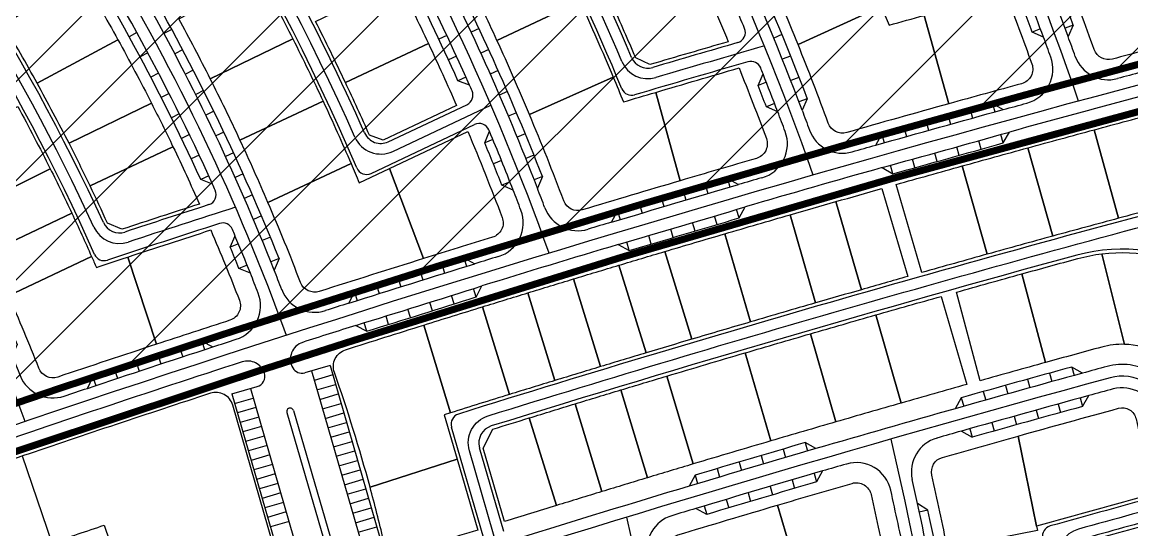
# Paper-space layout 'Layout1' of a CAD drawing. Extents: x 51 to 892, y -832 to -238.
# Drawn here: x 806.07 to 831.25, y -302.07 to -290.56 of the extents above; entities that cross this region are included whole.
import ezdxf

# ---------------------------------------------------------------- set-up
doc = ezdxf.new("R2010")
doc.units = 0
doc.header["$LTSCALE"] = 10
doc.header["$MEASUREMENT"] = 0
doc.linetypes.add('X-Base 100915$0$PHANTOMX2', pattern=[5, 2.5, -0.5, 0.5, -0.5, 0.5, -0.5])
for name, color, linetype in [('L-ANNO-KPLN', 254, 'Continuous'), ('L-ANNO-KPLN-HTCH', 135, 'Continuous'), ('L-ANNO-KPLN-SHET', 139, 'X-Base 100915$0$PHANTOMX2')]:
    doc.layers.add(name, color=color, linetype=linetype)

# ---------------------------------------------------------------- blocks, each defined once
blk = doc.blocks.new('masterplan')
at = {"layer": 'L-ANNO-KPLN'}
for p, q in [((408001.793, 2905903.27), (408001.617, 2905903.175)), ((408008.767, 2905903.288), (408008.586, 2905903.203)), ((408021.505, 2905903.28), (408021.318, 2905903.21)), ((408022.251, 2905903.365), (408022.063, 2905903.295)), ((408022.251, 2905903.365), (408022.132, 2905903.108)), ((408001.004, 2905903.197), (408000.828, 2905903.101)), ((408008.036, 2905903.132), (408007.855, 2905903.047)), ((408015.638, 2905903.15), (408015.453, 2905903.074)), ((408001.252, 2905902.74), (408001.075, 2905902.646)), ((408002.039, 2905902.809), (408001.862, 2905902.716)), ((408008.986, 2905902.814), (408008.804, 2905902.731)), ((408008.256, 2905902.661), (408008.074, 2905902.577)), ((408015.834, 2905902.666), (408015.648, 2905902.592)), ((408001.495, 2905902.28), (408001.317, 2905902.188)), ((408002.28, 2905902.346), (408002.103, 2905902.255)), ((408009.2, 2905902.338), (408009.018, 2905902.257)), ((408015.1, 2905901.999), (408015.212, 2905902.258)), ((408008.471, 2905902.187), (408008.288, 2905902.105)), ((408015.286, 2905902.072), (408015.1, 2905901.999)), ((408016.025, 2905902.181), (408015.839, 2905902.108)), ((408001.733, 2905901.818), (408001.555, 2905901.728)), ((408002.517, 2905901.881), (408002.338, 2905901.791)), ((408009.41, 2905901.861), (408009.227, 2905901.781)), ((408006.707, 2905900.721), (408008.492, 2905901.562)), ((408006.81, 2905900.504), (408009.037, 2905901.554)), ((408015.474, 2905901.588), (408015.287, 2905901.516)), ((408015.545, 2905901.401), (408015.287, 2905901.516)), ((408016.213, 2905901.694), (408016.026, 2905901.623)), ((408020.415, 2905901.59), (408020.468, 2905901.398)), ((408001.966, 2905901.353), (408001.787, 2905901.265)), ((408002.748, 2905901.413), (408002.568, 2905901.325)), ((408009.616, 2905901.381), (408009.431, 2905901.303)), ((408019.412, 2905901.313), (408019.465, 2905901.12)), ((408019.913, 2905901.452), (408019.967, 2905901.259)), ((408006.316, 2905900.005), (408008.667, 2905901.114)), ((408018.41, 2905901.033), (408018.464, 2905900.84)), ((408018.911, 2905901.173), (408018.965, 2905900.981)), ((408002.194, 2905900.886), (408002.014, 2905900.799)), ((408002.974, 2905900.942), (408002.794, 2905900.857)), ((408008.895, 2905900.699), (408009.003, 2905900.96)), ((408009.08, 2905900.776), (408008.895, 2905900.699)), ((408009.817, 2905900.899), (408009.632, 2905900.823)), ((408017.909, 2905900.892), (408017.963, 2905900.699)), ((408020.162, 2905900.554), (408020.108, 2905900.746)), ((408020.663, 2905900.695), (408020.608, 2905900.887)), ((408020.663, 2905900.695), (408020.801, 2905900.942)), ((408003.196, 2905900.47), (408003.015, 2905900.386)), ((408019.16, 2905900.274), (408019.106, 2905900.466)), ((408019.661, 2905900.413), (408019.607, 2905900.606)), ((408002.418, 2905900.417), (408002.237, 2905900.332)), ((408009.277, 2905900.294), (408009.092, 2905900.22)), ((408010.013, 2905900.416), (408009.827, 2905900.341)), ((408018.658, 2905900.135), (408018.605, 2905900.327)), ((408003.413, 2905899.995), (408003.231, 2905899.913)), ((408017.911, 2905900.136), (408018.157, 2905899.996)), ((408018.157, 2905899.996), (408018.104, 2905900.189)), ((408002.636, 2905899.945), (408002.454, 2905899.862)), ((408009.47, 2905899.811), (408009.284, 2905899.738)), ((408009.543, 2905899.625), (408009.284, 2905899.738)), ((408010.205, 2905899.93), (408010.019, 2905899.858)), ((408010.205, 2905899.93), (408010.091, 2905899.671)), ((408013.905, 2905899.739), (408013.961, 2905899.547)), ((408014.404, 2905899.885), (408014.652, 2905899.749)), ((408014.404, 2905899.885), (408014.46, 2905899.693)), ((408003.624, 2905899.517), (408003.441, 2905899.437)), ((408013.405, 2905899.592), (408013.462, 2905899.4)), ((408012.408, 2905899.297), (408012.465, 2905899.105)), ((408012.907, 2905899.445), (408012.963, 2905899.253)), ((408014.668, 2905898.994), (408014.803, 2905899.243)), ((408003.831, 2905899.038), (408003.647, 2905898.96)), ((408011.775, 2905898.899), (408011.909, 2905899.148)), ((408011.909, 2905899.148), (408011.967, 2905898.956)), ((408014.17, 2905898.846), (408014.113, 2905899.037)), ((408014.668, 2905898.994), (408014.611, 2905899.186)), ((408013.172, 2905898.55), (408013.116, 2905898.742)), ((408013.671, 2905898.697), (408013.614, 2905898.889)), ((408004.033, 2905898.556), (408003.848, 2905898.48)), ((408012.174, 2905898.257), (408012.118, 2905898.449)), ((408012.673, 2905898.403), (408012.617, 2905898.595)), ((408003.307, 2905898.407), (408003.122, 2905898.33)), ((408011.926, 2905898.393), (408012.174, 2905898.257)), ((408004.229, 2905898.073), (408004.044, 2905897.998)), ((408004.229, 2905898.073), (408004.118, 2905897.813)), ((408008.424, 2905898.088), (408008.674, 2905897.956)), ((408008.424, 2905898.088), (408008.483, 2905897.897)), ((408003.504, 2905897.926), (408003.319, 2905897.851)), ((408007.431, 2905897.779), (408007.49, 2905897.588)), ((408007.927, 2905897.934), (408007.987, 2905897.743)), ((408006.438, 2905897.468), (408006.498, 2905897.277)), ((408006.934, 2905897.624), (408006.994, 2905897.433)), ((408008.702, 2905897.201), (408008.832, 2905897.452)), ((408005.811, 2905897.061), (408005.941, 2905897.312)), ((408005.941, 2905897.312), (408006.002, 2905897.121)), ((408008.205, 2905897.045), (408008.145, 2905897.235)), ((408008.702, 2905897.201), (408008.641, 2905897.392)), ((408007.709, 2905896.889), (408007.649, 2905897.08)), ((408006.716, 2905896.579), (408006.656, 2905896.77)), ((408007.213, 2905896.733), (408007.153, 2905896.924)), ((408005.969, 2905896.557), (408006.219, 2905896.425)), ((408006.219, 2905896.425), (408006.16, 2905896.616)), ((408002.476, 2905896.198), (408002.538, 2905896.008)), ((408001.981, 2905896.037), (408002.044, 2905895.847)), ((408000.993, 2905895.711), (408001.056, 2905895.521)), ((408001.487, 2905895.874), (408001.55, 2905895.684)), ((408000.499, 2905895.548), (408000.562, 2905895.358)), ((408005.387, 2905895.648), (408004.815, 2905895.482)), ((408004.964, 2905895.526), (408006.212, 2905891.223)), ((408005.449, 2905895.433), (408005.026, 2905895.311)), ((408005.387, 2905895.648), (408006.635, 2905891.346)), ((408021.714, 2905895.476), (408021.767, 2905895.283)), ((408022.216, 2905895.614), (408022.268, 2905895.421)), ((408000.005, 2905895.383), (408000.069, 2905895.194)), ((408005.089, 2905895.095), (408005.511, 2905895.218)), ((408020.71, 2905895.197), (408020.765, 2905895.005)), ((408021.212, 2905895.337), (408021.265, 2905895.144)), ((408003.158, 2905895.002), (408003.735, 2905895.169)), ((408003.158, 2905895.002), (408004.407, 2905890.699)), ((408003.581, 2905895.124), (408004.829, 2905890.822)), ((408005.151, 2905894.88), (408005.574, 2905895.003)), ((408020.208, 2905895.057), (408020.264, 2905894.864)), ((408022.462, 2905894.719), (408022.602, 2905894.965)), ((408003.221, 2905894.787), (408003.643, 2905894.909)), ((408003.706, 2905894.694), (408003.283, 2905894.572)), ((408005.214, 2905894.665), (408005.636, 2905894.788)), ((408019.707, 2905894.916), (408019.764, 2905894.724)), ((408021.908, 2905894.774), (408021.961, 2905894.581)), ((408022.409, 2905894.912), (408022.462, 2905894.719)), ((408003.768, 2905894.479), (408003.346, 2905894.356)), ((408004.405, 2905894.581), (408005.234, 2905891.722)), ((408004.559, 2905894.625), (408005.388, 2905891.767)), ((408005.276, 2905894.45), (408005.699, 2905894.573)), ((408020.906, 2905894.496), (408020.96, 2905894.303)), ((408021.407, 2905894.635), (408021.46, 2905894.443)), ((408003.831, 2905894.264), (408003.408, 2905894.141)), ((408005.338, 2905894.235), (408005.761, 2905894.358)), ((408008.874, 2905891.729), (408008.143, 2905894.252)), ((408019.904, 2905894.215), (408019.959, 2905894.022)), ((408020.405, 2905894.356), (408020.459, 2905894.163)), ((408003.893, 2905894.049), (408003.471, 2905893.926)), ((408005.401, 2905894.02), (408005.823, 2905894.142)), ((408005.463, 2905893.805), (408005.886, 2905893.927)), ((408019.712, 2905894.161), (408019.959, 2905894.022)), ((408003.956, 2905893.834), (408003.533, 2905893.711)), ((408005.526, 2905893.59), (408005.948, 2905893.712)), ((408009.33, 2905891.882), (408008.778, 2905893.783)), ((408015.666, 2905893.753), (408015.72, 2905893.56)), ((408016.166, 2905893.899), (408016.219, 2905893.707)), ((408004.018, 2905893.619), (408003.595, 2905893.496)), ((408005.588, 2905893.374), (408006.011, 2905893.497)), ((408014.666, 2905893.458), (408014.723, 2905893.266)), ((408015.166, 2905893.606), (408015.222, 2905893.414)), ((408004.08, 2905893.403), (408003.658, 2905893.281)), ((408004.143, 2905893.188), (408003.72, 2905893.066)), ((408005.651, 2905893.159), (408006.073, 2905893.282)), ((408013.668, 2905893.161), (408013.727, 2905892.969)), ((408014.167, 2905893.31), (408014.225, 2905893.118)), ((408016.37, 2905893.2), (408016.426, 2905893.008)), ((408004.205, 2905892.973), (408003.783, 2905892.851)), ((408005.713, 2905892.944), (408006.136, 2905893.067)), ((408015.871, 2905893.054), (408015.927, 2905892.862)), ((408004.268, 2905892.758), (408003.845, 2905892.635)), ((408005.775, 2905892.729), (408006.198, 2905892.852)), ((408014.873, 2905892.76), (408014.93, 2905892.568)), ((408015.372, 2905892.907), (408015.428, 2905892.716)), ((408004.33, 2905892.543), (408003.907, 2905892.42)), ((408005.838, 2905892.514), (408006.26, 2905892.637)), ((408005.9, 2905892.299), (408006.323, 2905892.421)), ((408013.876, 2905892.463), (408013.934, 2905892.272)), ((408014.375, 2905892.612), (408014.432, 2905892.42)), ((408018.953, 2905892.365), (408018.715, 2905892.518)), ((408004.392, 2905892.328), (408003.97, 2905892.205)), ((408005.963, 2905892.084), (408006.385, 2905892.206)), ((408018.953, 2905892.365), (408018.757, 2905892.323)), ((408004.455, 2905892.113), (408004.032, 2905891.99)), ((408006.025, 2905891.869), (408006.448, 2905891.991))]:
    blk.add_line(p, q, dxfattribs=at)
for points in [[(408021.305, 2905918.451, -0.056149), (408028.384, 2905903.347, 0.056149), (408021.305, 2905918.451, 0.146603), (408016.511, 2905922.735, 0.021168), (408014.149, 2905923.722, 0.092863), (408011.884, 2905924.106)], [(408005.645, 2905919.371, -0.001483), (408005.881, 2905919.087), (408006.162, 2905919.059, -0.045948), (408012.577, 2905909.562), (408012.498, 2905909.29, -0.001791), (408012.71, 2905908.897), (408012.981, 2905908.815, -0.031316), (408016.213, 2905901.694), (408016.097, 2905901.436, -0.001926), (408016.264, 2905900.986, 0.392261), (408017.234, 2905900.493, -0.000349), (408017.771, 2905900.645), (408017.909, 2905900.892, -0.001624), (408020.415, 2905901.59), (408020.661, 2905901.451, -0.000349), (408021.199, 2905901.598, 0.438102), (408021.74, 2905902.642, 0.001765), (408021.575, 2905903.093), (408021.318, 2905903.21, 0.001912), (408021.135, 2905903.695), (408021.25, 2905903.954, 0.000524), (408021.198, 2905904.086)], [(408008.609, 2905901.876, 0.000632), (408008.552, 2905902.005), (408008.288, 2905902.105, 0.025762), (408005.694, 2905907.177), (408005.766, 2905907.45, 0.003563), (408005.363, 2905908.131), (408005.088, 2905908.198, 0.049211), (407998.565, 2905916.884), (407998.576, 2905917.167, 0.002161), (407998.249, 2905917.518, 0.410187), (407997.126, 2905917.56)], [(408002.782, 2905899.622, 0.000783), (408002.719, 2905899.763), (408002.454, 2905899.862, 0.03695), (407998.968, 2905906.212), (407999.027, 2905906.488, 0.002545), (407998.749, 2905906.906), (407998.472, 2905906.96, 0.03695), (407993.984, 2905912.646), (407993.996, 2905912.929, 0.002435), (407993.669, 2905913.28, 0.417271), (407992.532, 2905913.307, 0.001237), (407992.127, 2905912.915), (407992.123, 2905912.633, 0.003544), (407990.976, 2905911.498, -0.000364), (407990.281, 2905910.801), (407989.998, 2905910.801, -0.000208), (407989.599, 2905910.403, 0.405158), (407989.581, 2905909.289, -0.002754), (407989.907, 2905908.937), (407990.19, 2905908.924, -0.002984), (407990.539, 2905908.536), (407990.522, 2905908.253, -0.000335), (407990.56, 2905908.209)], [(408016.097, 2905901.436, 0.032924), (408012.71, 2905908.897)], [(407991.182, 2905907.484, -0.001242), (407991.321, 2905907.318), (407991.603, 2905907.291, -0.023875), (407994.1, 2905903.942), (407994.046, 2905903.664, -0.003672), (407994.397, 2905903.13), (407994.674, 2905903.069, -0.044788), (407998.285, 2905896.127), (407998.176, 2905895.866, -0.002754), (407998.354, 2905895.42, 0.399413), (407999.353, 2905894.954, -0.000347), (407999.879, 2905895.13), (408000.005, 2905895.383, -0.001624), (408002.476, 2905896.198), (408002.728, 2905896.07, -0.000347), (408003.256, 2905896.242, 0.430805), (408003.755, 2905897.292, 0.002445), (408003.579, 2905897.74), (408003.319, 2905897.851, 0.002638), (408003.122, 2905898.33), (408003.23, 2905898.592, 0.000781), (408003.17, 2905898.733)], [(408004.118, 2905897.813, 0.035953), (408001.014, 2905904.258)], [(408017.771, 2905900.645, -0.001874), (408020.661, 2905901.451)], [(408017.911, 2905900.136, 0.001874), (408020.801, 2905900.942, 0.001874)], [(408011.775, 2905898.899, -0.001874), (408014.652, 2905899.749, -0.001874)], [(408009.242, 2905891.322), (408008.548, 2905893.716, -0.408673), (408008.973, 2905894.506, -0.011019), (408025.786, 2905899.324, -0.417396), (408026.57, 2905898.861, -0.02032), (408028.922, 2905887.58, -0.463288), (408028.449, 2905887.021), (408025.852, 2905887.02)], [(408011.926, 2905898.393, 0.001874), (408014.803, 2905899.243, 0.001874)], [(408027.187, 2905895.225, 0.427752), (408022.33, 2905898.15, 0.236079)], [(408005.811, 2905897.061, -0.001874), (408008.674, 2905897.956)], [(408005.969, 2905896.557, 0.001874), (408008.832, 2905897.452)], [(407999.879, 2905895.13, -0.001874), (408002.728, 2905896.07)], [(408026.046, 2905887.46, 0.000794), (408025.972, 2905887.896), (408026.135, 2905888.127, 0.010314), (408025.035, 2905893.762), (408024.797, 2905893.915, 0.001359), (408024.634, 2905894.653, 0.427754), (408023.018, 2905895.626, 0.000365), (408022.461, 2905895.474), (408022.216, 2905895.614, 0.001652), (408019.707, 2905894.916), (408019.571, 2905894.669, 0.00208), (408016.411, 2905893.763), (408016.166, 2905893.899, 0.001652), (408013.668, 2905893.161), (408013.535, 2905892.912, 0.002588), (408009.631, 2905891.72)], [(408016.411, 2905893.763, 0.001908), (408013.535, 2905892.912, 0.001906)], [(408018.434, 2905891.306, 0.002925), (408018.109, 2905892.819, 0.433307), (408017.105, 2905893.414, 0.000359), (408016.562, 2905893.256), (408016.426, 2905893.008, 0.001652), (408013.934, 2905892.272), (408013.685, 2905892.406, 0.000359), (408013.143, 2905892.243, 0.39169), (408012.593, 2905891.306, -0.001758), (408012.78, 2905890.437), (408013.017, 2905890.282, -0.024266), (408014.951, 2905878.144, -0.015339), (408015.05, 2905876.892), (408014.859, 2905876.683, -0.036328), (408014.758, 2905873.744)], [(408020.048, 2905885.484, 0.008211), (408019.282, 2905889.776, 0.005273), (408018.715, 2905892.518)], [(408024.807, 2905892.605, 0.001618), (408022.368, 2905891.938, 0.393682), (408021.911, 2905891.194, -0.022548), (408023.794, 2905879.117, -0.038395), (408023.942, 2905874.617, 0.369496), (408024.455, 2905873.961), (408026.997, 2905873.448)]]:
    blk.add_lwpolyline(points, format="xyb", dxfattribs=at)
for points in [[(408017.901, 2905903.787), (408016.006, 2905902.924, 0.007601), (408015.268, 2905904.679), (408017.173, 2905905.513, -0.007251)], [(408011.056, 2905903.904), (408009.174, 2905903.02, 0.006844), (408008.511, 2905904.414), (408010.394, 2905905.299, -0.006599)], [(408024.126, 2905905.01), (408024.914, 2905905.219), (408025.441, 2905903.207), (408023.874, 2905902.791, 0.000475), (408023.138, 2905902.595, -0.389928), (408022.725, 2905902.811, 0.006456), (408022.102, 2905904.476), (408024.044, 2905905.222, -0.000845)], [(408014.423, 2905902.99, 0.001148), (408012.645, 2905902.471), (408012.321, 2905902.624, 0.005516), (408011.798, 2905903.818), (408013.701, 2905904.66, -0.007428)], [(408000.572, 2905903.036), (407998.74, 2905902.05, 0.008271), (407997.973, 2905903.39), (407999.764, 2905904.446, -0.008352)], [(408004.541, 2905903.054), (408002.668, 2905902.149, 0.007651), (408001.955, 2905903.509), (408003.8, 2905904.47, -0.007666)], [(408007.619, 2905902.948), (408005.736, 2905902.064, 0.007302), (408005.058, 2905903.45), (408006.93, 2905904.359, -0.007155)], [(408021.311, 2905902.487, -0.438102), (408021.079, 2905902.038, 0.001077), (408019.426, 2905901.583), (408018.87, 2905903.587, -0.00119), (408020.706, 2905904.092, -0.006364)], [(408011.81, 2905902.189), (408009.912, 2905901.336, 0.008149), (408009.174, 2905903.02), (408011.056, 2905903.904, -0.008012)], [(408018.07, 2905903.364, -0.000532), (408018.87, 2905903.587), (408019.426, 2905901.583, 0.001507), (408017.109, 2905900.931, -0.392261), (408016.692, 2905901.143, 0.007612), (408016.006, 2905902.924), (408017.901, 2905903.787, -0.001807)], [(408001.336, 2905901.593), (407999.463, 2905900.687, 0.008272), (407998.74, 2905902.05), (408000.572, 2905903.036, -0.008377)], [(408005.228, 2905901.642), (408003.343, 2905900.761, 0.007701), (408002.668, 2905902.149), (408004.541, 2905903.054, -0.007524)], [(408008.258, 2905901.541), (408006.593, 2905900.755), (408006.28, 2905900.873, 0.006185), (408005.736, 2905902.064), (408007.619, 2905902.948, -0.007041)], [(408015.286, 2905900.793, -0.435688), (408015.06, 2905900.343, 0.001125), (408013.333, 2905899.838), (408012.775, 2905901.842, -0.001234), (408014.667, 2905902.395, -0.007019)], [(408012.044, 2905901.625, -0.000501), (408012.775, 2905901.842), (408013.333, 2905899.838, 0.001449), (408011.11, 2905899.175, -0.394614), (408010.689, 2905899.383, 0.009298), (408009.912, 2905901.336), (408011.81, 2905902.189, -0.002629)], [(407999.038, 2905900.108), (407997.174, 2905899.185, 0.008747), (407996.463, 2905900.547), (407998.3, 2905901.522, -0.008687)], [(408001.822, 2905900.609), (407999.942, 2905899.719, 0.005807), (407999.463, 2905900.687), (408001.336, 2905901.593, -0.005658)], [(408005.864, 2905900.225), (408003.978, 2905899.345, 0.007729), (408003.343, 2905900.761), (408005.228, 2905901.642, -0.00744)], [(408024.769, 2905899.387, 0.000977), (408023.278, 2905898.987), (408022.722, 2905900.992, -0.000994), (408024.239, 2905901.398)], [(408023.278, 2905898.987, 0.000977), (408021.788, 2905898.583), (408021.219, 2905900.583, -0.001002), (408022.722, 2905900.992)], [(408009.292, 2905899.006, -0.433258), (408009.072, 2905898.555, 0.001031), (408007.508, 2905898.072), (408006.732, 2905900.113), (408008.511, 2905900.952, -0.009532)], [(408002.422, 2905899.31, 0.001148), (408000.662, 2905898.736), (408000.335, 2905898.879, 0.004979), (407999.942, 2905899.719), (408001.822, 2905900.609, -0.007365)], [(408021.788, 2905898.583, 0.000984), (408020.299, 2905898.172), (408019.729, 2905900.172, -0.001002), (408021.219, 2905900.583)], [(408006.049, 2905899.791), (408006.732, 2905900.113), (408007.508, 2905898.072, 0.001553), (408005.143, 2905897.327, -0.396994), (408004.717, 2905897.531, 0.009744), (408003.978, 2905899.345), (408005.864, 2905900.225, -0.002317)], [(407999.526, 2905899.104), (407997.646, 2905898.214, 0.006156), (407997.174, 2905899.185), (407999.038, 2905900.108, -0.006087)], [(408020.299, 2905898.172, 0.00099), (408018.813, 2905897.755), (408018.234, 2905899.753, -0.001006), (408019.729, 2905900.172)], [(408018.495, 2905897.666, 0.000701), (408017.443, 2905897.366), (408016.865, 2905899.364, -0.000724), (408017.903, 2905899.66)], [(408017.443, 2905897.366, 0.000705), (408016.405, 2905897.068), (408015.827, 2905899.066, -0.000725), (408016.865, 2905899.364)], [(407999.974, 2905898.121), (407998.093, 2905897.231, 0.006156), (407997.646, 2905898.214), (407999.526, 2905899.104, -0.005893)], [(408016.405, 2905897.068, 0.000995), (408014.923, 2905896.636), (408014.343, 2905898.634, -0.000996), (408015.827, 2905899.066)], [(408003.33, 2905897.127, -0.430805), (408003.115, 2905896.675, 0.001101), (408001.445, 2905896.13), (408000.801, 2905898.108, -0.001238), (408002.679, 2905898.721, -0.008825)], [(408014.923, 2905896.636, 0.000897), (408013.592, 2905896.243), (408012.981, 2905898.232, -0.00092), (408014.343, 2905898.634)], [(408013.592, 2905896.243, 0.000709), (408012.557, 2905895.934), (408011.942, 2905897.922, -0.000716), (408012.981, 2905898.232)], [(408026.871, 2905895.926), (408024.751, 2905895.448, 0.223707), (408023.414, 2905896.128), (408022.902, 2905898.181, -0.329453)], [(408000.084, 2905897.871, -0.000498), (408000.801, 2905898.108), (408001.445, 2905896.13, 0.001475), (407999.208, 2905895.386, -0.399413), (407998.778, 2905895.587, 0.010125), (407998.093, 2905897.231), (407999.974, 2905898.121, -0.001585)], [(408023.414, 2905896.128, 0.074236), (408022.898, 2905896.066, 0.000853), (408021.621, 2905895.716), (408021.085, 2905897.726, -0.000847), (408022.351, 2905898.073, -0.036627), (408022.902, 2905898.181)], [(408012.557, 2905895.934, 0.000715), (408011.523, 2905895.623), (408010.908, 2905897.61, -0.000697), (408011.942, 2905897.922)], [(408021.621, 2905895.716, 0.000995), (408020.141, 2905895.304), (408019.598, 2905897.311, -0.001003), (408021.085, 2905897.726)], [(408011.523, 2905895.623, 0.000712), (408010.49, 2905895.308), (408009.875, 2905897.295, -0.000705), (408010.908, 2905897.61)], [(408010.49, 2905895.308, 0.000702), (408009.456, 2905894.991), (408008.843, 2905896.978, -0.000727), (408009.875, 2905897.295)], [(408019.832, 2905895.217, 0.001003), (408018.347, 2905894.796), (408017.768, 2905896.794, -0.001009), (408019.253, 2905897.215)], [(408009.456, 2905894.991, 0.0009), (408008.116, 2905894.574), (408007.518, 2905896.566, -0.000909), (408008.843, 2905896.978)], [(408018.347, 2905894.796, 0.001004), (408016.863, 2905894.369), (408016.285, 2905896.367, -0.001003), (408017.768, 2905896.794)], [(408008.116, 2905894.574), (408007.979, 2905894.531), (408008.271, 2905893.523), (408006.293, 2905892.89, 0.018146), (408005.484, 2905895.492, -0.42278), (408005.74, 2905896.006, -0.001181), (408007.518, 2905896.566)], [(408016.863, 2905894.369, 0.000998), (408015.388, 2905893.938), (408014.803, 2905895.934, -0.000994), (408016.285, 2905896.367)], [(408015.388, 2905893.938, 0.001185), (408013.624, 2905893.415), (408013.031, 2905895.408, -0.001185), (408014.803, 2905895.934)], [(408012.59, 2905893.104), (408011.985, 2905895.094), (408011.988, 2905895.095, -0.00072), (408013.031, 2905895.408), (408013.624, 2905893.415, 0.000717)], [(407998.404, 2905893.596), (407999.073, 2905891.626, -0.000806), (408000.263, 2905892.028), (408001.139, 2905889.453, -0.001935), (408004.036, 2905890.413, 0.404357), (408004.295, 2905890.904), (408003.18, 2905894.748, 0.424039), (408002.672, 2905895.017, 0.002817)], [(408012.59, 2905893.104, 0.000719), (408011.556, 2905892.79), (408010.95, 2905894.78, -0.0007), (408011.985, 2905895.094)], [(408011.556, 2905892.79, 0.000712), (408010.524, 2905892.473), (408009.908, 2905894.46, -0.000711), (408010.95, 2905894.78)], [(408023.674, 2905894.438, -0.003169), (408024.045, 2905892.73, 0.001743), (408021.418, 2905892.006), (408020.999, 2905894.048, -0.001508), (408023.277, 2905894.677, -0.427754)], [(408010.524, 2905892.473, 0.000803), (408009.347, 2905892.109), (408008.864, 2905893.773), (408009.083, 2905894.205, -0.00057), (408009.908, 2905894.46)], [(408021.418, 2905892.006), (408021.437, 2905891.91), (408019.397, 2905891.504, 0.003185), (408019.041, 2905893.16, -0.397232), (408019.283, 2905893.565, -0.001141), (408020.999, 2905894.048)], [(407999.073, 2905891.626, 0.001193), (407997.307, 2905891.022), (407996.651, 2905892.996, -0.001177), (407998.404, 2905893.596)], [(408008.736, 2905891.918, 0.001097), (408007.102, 2905891.402, -0.432645), (408006.597, 2905891.693, 0.008232), (408006.293, 2905892.89), (408008.271, 2905893.523)], [(408017.663, 2905892.72, -0.003265), (408018.023, 2905891.04, 0.001267), (408016.132, 2905890.488), (408015.54, 2905892.482, -0.001128), (408017.232, 2905892.976, -0.433307)], [(408016.132, 2905890.488, 0.000505), (408015.404, 2905890.272, -0.001013), (408015.504, 2905889.783), (408013.462, 2905889.388, 0.004065), (408013.038, 2905891.404, -0.39169), (408013.275, 2905891.806, -0.001509), (408015.54, 2905892.482)], [(408024.505, 2905890.451), (408022.467, 2905890.031, 0.002422), (408022.213, 2905891.315), (408022.397, 2905891.614, -0.001181), (408024.175, 2905892.103, -0.003064)]]:
    blk.add_lwpolyline(points, format="xyb", close=True, dxfattribs=at)
for centre, radius, start, end in [((408003.683, 2905895.351), 33.36, 359.4361, 69.7518), ((408003.683, 2905895.351), 33.6, 359.4361, 69.7518), ((407957.806, 2905879.48), 68.264, 18.94552, 40.665), ((408003.683, 2905895.351), 30.24, 359.4361, 69.7518), ((407957.806, 2905879.48), 62.024, 19.28606, 42.18152), ((407957.806, 2905879.48), 68.528, 20.16872, 35.28526), ((407957.81, 2905879.482), 59.14, 23.0461, 41.18939), ((407957.81, 2905879.482), 58.66, 22.49163, 40.54582), ((407957.81, 2905879.482), 58.9, 23.0461, 40.54582), ((407957.806, 2905879.48), 55.52, 23.935, 42.7495), ((407957.806, 2905879.48), 55.784, 19.6024, 42.1815), ((407957.81, 2905879.482), 52.9, 23.9073, 41.0393), ((407957.81, 2905879.482), 52.42, 23.1943, 40.3166), ((407957.81, 2905879.482), 52.66, 23.9073, 40.3166), ((407957.806, 2905879.48), 49.544, 19.8856, 42.1815), ((407957.827, 2905879.444), 46.66, 24.6266, 40.7001), ((407957.806, 2905879.48), 68.728, 20.33594, 25.98793), ((407957.827, 2905879.444), 46.42, 24.6266, 39.9962), ((407957.827, 2905879.444), 46.18, 23.9206, 39.9962), ((407957.806, 2905879.48), 43.304, 20.1214, 42.1815), ((407957.806, 2905879.48), 49.28, 24.304, 33.2332), ((407960.135, 2905880.529), 53.498, 20.9661, 27.521), ((407957.806, 2905879.48), 56.248, 21.3199, 27.1672), ((407957.816, 2905879.488), 49.996, 21.8224, 29.6005), ((407957.806, 2905879.48), 61.76, 22.67814, 23.19622), ((407957.806, 2905879.48), 68, 20.31906, 21.09424), ((408014.57, 2905903.199), 0.24, 286.1292, 22.6781), ((407957.806, 2905879.48), 68.528, 19.7674, 20.16872), ((408126.691, 2905515.486), 403.36, 106.12915, 106.4141), ((408126.691, 2905515.486), 403.12, 106.04955, 106.4141), ((408012.598, 2905902.79), 0.64, 203.0461, 286.4141), ((408012.598, 2905902.79), 0.4, 203.0461, 286.4141), ((408126.691, 2905515.486), 402.88, 106.11455, 106.49549), ((408014.935, 2905902.306), 0.24, 21.7789, 106.1146), ((408023.049, 2905902.927), 0.8, 199.7674, 284.9762), ((407957.806, 2905879.48), 61.76, 21.64285, 21.77894), ((407957.806, 2905879.48), 61.76, 20.78935, 21.64285), ((408126.691, 2905515.486), 400.264, 104.89574, 104.97624), ((408126.691, 2905515.486), 400, 104.86728, 110.96856), ((407957.806, 2905879.48), 61.56, 20.9749, 21.45731), ((408008.389, 2905901.779), 0.24, 295.2531, 23.7901), ((408012.23, 2905902.014), 0.24, 202.4916, 286.4955), ((408126.691, 2905515.486), 399.736, 104.89577, 105.36112), ((407957.806, 2905879.48), 61.76, 20.34403, 20.78935), ((408008.769, 2905900.897), 0.24, 22.7945, 115.2531), ((407957.807, 2905879.48), 55.52, 22.7611, 22.7945), ((408006.537, 2905901.083), 0.64, 203.9073, 295.2531), ((408006.537, 2905901.083), 0.4, 203.9073, 295.2531), ((407957.806, 2905879.48), 55.52, 21.275, 22.7611), ((408014.964, 2905900.673), 0.8, 286.1754, 20.344), ((407957.807, 2905879.48), 55.32, 21.4814, 22.5547), ((407911.878, 2906286.1), 400.464, 285.39004, 285.76222), ((408006.214, 2905900.222), 0.24, 203.1943, 295.2531), ((408126.691, 2905515.486), 399.736, 105.79113, 106.25466), ((408126.691, 2905515.486), 397.12, 104.63575, 107.34479), ((408126.691, 2905515.486), 400.464, 106.28371, 106.65589), ((408126.691, 2905515.486), 400.264, 106.17536, 106.25508), ((408002.563, 2905899.524), 0.24, 287.9118, 24.1246), ((407957.806, 2905879.48), 55.52, 20.7692, 21.275), ((407957.806, 2905879.48), 56.048, 20.6247, 21.1154), ((408126.691, 2905515.486), 403.36, 107.91181, 108.19648), ((408126.691, 2905515.486), 403.12, 107.83274, 108.19648), ((408011.011, 2905899.505), 0.8, 200.6247, 286.7642), ((408008.971, 2905898.884), 0.8, 287.0689, 20.7692), ((407899.887, 2906282.656), 400.464, 286.28363, 286.65581), ((408000.607, 2905899.054), 0.64, 204.6266, 288.1965), ((408000.607, 2905899.054), 0.4, 204.6266, 288.1965), ((408126.691, 2905515.486), 402.88, 107.8983, 108.27826), ((408002.949, 2905898.64), 0.24, 22.9975, 107.8983), ((408126.691, 2905515.486), 400.264, 106.68452, 106.76424), ((407957.806, 2905879.48), 49.28, 21.7488, 22.8185), ((408126.679, 2905515.525), 399.695, 106.68457, 107.14818), ((408000.26, 2905898.266), 0.24, 203.9206, 288.2783), ((408126.691, 2905515.486), 400.464, 107.17706, 107.54924), ((408126.691, 2905515.486), 400.264, 107.06891, 107.14843), ((408126.691, 2905515.486), 396.64, 105.2549, 107.25413), ((407957.806, 2905879.48), 49.808, 21.0463, 21.5962), ((408005.038, 2905897.655), 0.8, 201.0463, 287.6575), ((407887.884, 2906279.006), 400.464, 287.1872, 287.55938), ((408126.691, 2905515.486), 400.264, 107.57787, 107.65747), ((408126.679, 2905515.525), 399.695, 107.57815, 107.7593), ((408004.887, 2905895.792), 0.4, 107.7593, 209.7085), ((408126.691, 2905515.486), 399.736, 107.96597, 108.9334), ((408003.515, 2905895.35), 0.4, 17.9212, 107.966), ((408003.668, 2905895.399), 0.24, 286.1805, 17.9212), ((408004.748, 2905895.713), 0.24, 209.7085, 286.1805), ((408126.41, 2905516.496), 392.975, 105.33841, 105.77573), ((408126.691, 2905515.486), 393.76, 105.2549, 110.44462), ((408023.361, 2905894.368), 1.04, 12.6189, 105.2549), ((408126.691, 2905515.486), 393.496, 105.33872, 105.77554), ((408126.691, 2905515.486), 393.496, 105.2549, 105.33872), ((408023.361, 2905894.368), 0.776, 12.6189, 105.2549), ((408004.482, 2905894.603), 0.08, 16.1805, 196.1806), ((408126.691, 2905515.486), 393.296, 105.36784, 105.74642), ((408008.373, 2905894.319), 0.24, 107.3448, 196.1683), ((408009.163, 2905893.895), 0.4, 107.2541, 196.1683), ((407889.007, 2905864.29), 132.48, 6.27727, 12.95096), ((408019.377, 2905893.234), 0.8, 105.8594, 192.5175), ((408126.691, 2905515.486), 393.496, 105.77554, 105.85934), ((408126.691, 2905515.486), 393.496, 106.25274, 106.68956), ((407889.007, 2905864.29), 132.744, 12.2778, 12.51753), ((408126.691, 2905515.486), 390.88, 105.18841, 105.57698), ((407889.007, 2905864.29), 126.24, 6.27727, 12.77723), ((407889.007, 2905864.29), 132.944, 9.27368, 12.19148), ((408126.691, 2905515.486), 390.4, 105.19685, 105.48931), ((408021.792, 2905891.778), 0.24, 105.577, 191.6957)]:
    blk.add_arc(centre, radius, start, end, dxfattribs=at)
blk = doc.blocks.new('*U42')
at = {"layer": 'L-ANNO-KPLN-HTCH'}
h = blk.add_hatch(dxfattribs=at)
h.set_pattern_fill('ANSI31', color=256, scale=0.5)
h.set_pattern_definition([(45, (0, 0), (-1.122532015, 1.122532015), [])])
edge = h.paths.add_edge_path()
edge.add_line((-3455.698, 26424.685), (-3439.081, 26440.875))
edge.add_line((-3439.081, 26440.875), (-3437.057, 26442.769))
edge.add_line((-3437.057, 26442.769), (-3431.461, 26447.884))
edge.add_arc((-3417.075, 26429.098), 23.662, 95.3986, 127.4426, ccw=False)
edge.add_arc((-3417.83, 26247.636), 205.024, 88.63213, 90.41127, ccw=False)
edge.add_arc((-3423.201, 26419.364), 34.787, 45.174, 72.8362, ccw=False)
edge.add_arc((-3423.947, 26418.395), 36, 23.7745, 45.4196, ccw=False)
edge.add_arc((-3423.947, 26418.395), 36, 8.4956, 23.7745, ccw=False)
edge.add_arc((-3422.871, 26418.489), 34.922, -5.8337, 8.6038, ccw=False)
edge.add_arc((-3420.027, 26418.368), 32.081, 339.1119, 353.865, ccw=False)
edge.add_arc((-3390.877, 26407.243), 0.88, 247.958, 339.1119, ccw=False)
edge.add_line((-3391.207, 26406.428), (-3395.041, 26407.98))
edge.add_line((-3395.041, 26407.98), (-3397.251, 26420.097))
edge.add_line((-3397.251, 26420.097), (-3398.701, 26425.267))
edge.add_line((-3398.701, 26425.267), (-3398.338, 26426.016))
edge.add_line((-3398.338, 26426.016), (-3398.672, 26426.924))
edge.add_arc((-3257.689, 25882.098), 562.771, 104.50804, 105.74906)
edge.add_arc((-3301.111, 26038.474), 400.48, 105.84231, 107.93832)
edge.add_arc((-3301.111, 26038.474), 400.48, 107.93832, 109.72323)
edge.add_arc((-3288.476, 26004.076), 437.125, 109.76062, 111.12915)
edge.add_arc((-3446.262, 26412.373), 0.6, 202.6348, 290.9425, ccw=False)
edge.add_arc((-3469.831, 26402.545), 24.936, 22.6348, 33.2827)
edge.add_arc((-3493.146, 26383.929), 54.713, 36.1823, 46.8328)
edge.add_arc((-3455.562, 26424.257), 0.449, 107.5843, 250.0305, ccw=False)
at = {"layer": 'L-ANNO-KPLN-SHET', "transparency": 33554687, "const_width": 0.16}
for points in [[(-3388.13, 26414.939, -0.064461), (-3390.055, 26406.93, -0.420125), (-3391.207, 26406.428), (-3395.041, 26407.98), (-3397.251, 26420.097), (-3398.701, 26425.267), (-3398.338, 26426.016), (-3398.672, 26426.924, 0.005415), (-3410.439, 26423.743, 0.009146), (-3424.456, 26419.486, 0.007788), (-3436.264, 26415.459, 0.005971), (-3446.047, 26411.812, -0.405589), (-3446.815, 26412.142, 0.046494), (-3448.985, 26416.229, 0.046505), (-3455.715, 26423.835, -0.716234), (-3455.698, 26424.685)], [(-3443.8, 26411.558, -0.009375), (-3429.711, 26416.65), (-3423.941, 26418.564), (-3421.728, 26419.273, -0.013443), (-3403.333, 26424.622), (-3399.954, 26425.518, -0.397321), (-3399.23, 26425.125), (-3398.314, 26422.077), (-3397.8, 26420.067), (-3397.378, 26418.435), (-3395.922, 26410.872, -0.111279)]]:
    blk.add_lwpolyline(points, format="xyb", dxfattribs=at)
at = {"linetype": 'Continuous'}
blk.add_blockref('masterplan', (-411427.634, -2879476.938), dxfattribs=at)

psp = doc.layouts.get("Layout1")

# ---------------------------------------------------------------- block references
psp.add_blockref('*U42', (4235.308, -26717.052))

doc.saveas('drawing.dxf')
